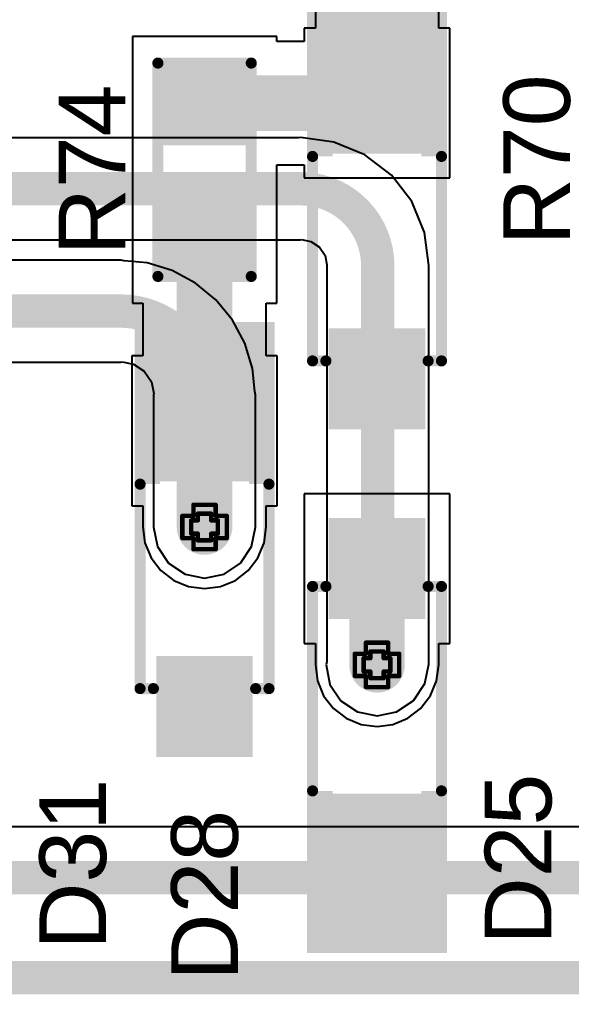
# Model space of a CAD drawing. Header units: inches. Extents: x -3 to 195, y 0 to 199.
# Drawn here: x 0.8523 to 1.1007, y 3.6475 to 4.0862 of the extents above; entities that cross this region are included whole.
import ezdxf

# ---------------------------------------------------------------- set-up
doc = ezdxf.new("R2010")
doc.units = ezdxf.units.IN
doc.header["$MEASUREMENT"] = 0
for name, color, linetype in [('Bottom Layer', 5, 'Continuous'), ('Drill Drawing', 1, 'Continuous'), ('Top Layer', 1, 'Continuous'), ('Top Overlay', 2, 'Continuous'), ('Top Paste', 8, 'Continuous'), ('Top Solder', 216, 'Continuous'), ('Via Holes', 16, 'Continuous')]:
    doc.layers.add(name, color=color, linetype=linetype)
doc.styles.add('Arial', font='', dxfattribs={"height": 0.2})
doc.styles.get('Arial').set_extended_font_data('Arial')

# ---------------------------------------------------------------- blocks, each defined once
blk = doc.blocks.new('R___0603_41')
at = {"layer": 'Top Layer'}
for points in [[(-0.0150004, 0.017499), (-0.0150004, -0.017501), (-0.0450004, -0.017501), (-0.0450004, 0.017499)], [(0.0449996, 0.017499), (0.0449996, -0.017501), (0.0149996, -0.017501), (0.0149996, 0.017499)]]:
    blk.add_hatch(color=1, dxfattribs=at).paths.add_polyline_path(points)
at = {"layer": 'Top Paste'}
for points in [[(-0.0150004, 0.017499), (-0.0150004, -0.017501), (-0.0450004, -0.017501), (-0.0450004, 0.017499)], [(0.0449996, 0.017499), (0.0449996, -0.017501), (0.0149996, -0.017501), (0.0149996, 0.017499)]]:
    blk.add_hatch(color=8, dxfattribs=at).paths.add_polyline_path(points)
at = {"layer": 'Top Solder'}
for points in [[(-0.0110004, 0.021499), (-0.0110004, -0.021501), (-0.0490004, -0.021501), (-0.0490004, 0.021499)], [(0.0489996, 0.021499), (0.0489996, -0.021501), (0.0109996, -0.021501), (0.0109996, 0.021499)]]:
    blk.add_hatch(color=216, dxfattribs=at).paths.add_polyline_path(points)
at = {"layer": 'Top Overlay'}
for points in [[(0.0479996, 0.020999, 0.005, 0.005, 0), (-0.0480004, 0.020999, 0.005, 0.005, 0)], [(-0.0480004, -0.021001, 0.005, 0.005, 0), (-0.0480004, 0.020999, 0.005, 0.005, 0)], [(0.0479996, -0.021001, 0.005, 0.005, 0), (0.0479996, 0.020999, 0.005, 0.005, 0)], [(0.0479996, -0.021001, 0.005, 0.005, 0), (-0.0480004, -0.021001, 0.005, 0.005, 0)]]:
    blk.add_lwpolyline(points, format="xyseb", dxfattribs=at)
for points in [[(-0.0492504, 0.020999, 0.0025, 0.0025, 1), (-0.0467504, 0.020999, 0.0025, 0.0025, 1)], [(-0.0492504, 0.020999, 0.0025, 0.0025, 1), (-0.0467504, 0.020999, 0.0025, 0.0025, 1)], [(0.0467496, 0.020999, 0.0025, 0.0025, 1), (0.0492496, 0.020999, 0.0025, 0.0025, 1)], [(0.0467496, 0.020999, 0.0025, 0.0025, 1), (0.0492496, 0.020999, 0.0025, 0.0025, 1)], [(-0.0492504, -0.021001, 0.0025, 0.0025, 1), (-0.0467504, -0.021001, 0.0025, 0.0025, 1)], [(-0.0492504, -0.021001, 0.0025, 0.0025, 1), (-0.0467504, -0.021001, 0.0025, 0.0025, 1)], [(0.0467496, -0.021001, 0.0025, 0.0025, 1), (0.0492496, -0.021001, 0.0025, 0.0025, 1)], [(0.0467496, -0.021001, 0.0025, 0.0025, 1), (0.0492496, -0.021001, 0.0025, 0.0025, 1)]]:
    blk.add_lwpolyline(points, format="xyseb", close=True, dxfattribs=at)
blk = doc.blocks.new('SOD_123_114')
at = {"layer": 'Top Layer'}
for points in [[(-0.0433067, 0.01771635), (-0.0433067, -0.01771675), (-0.0807083, -0.01771675), (-0.0807083, 0.01771635)], [(0.0807093, 0.01771635), (0.0807093, -0.01771675), (0.0433077, -0.01771675), (0.0433077, 0.01771635)]]:
    blk.add_hatch(color=1, dxfattribs=at).paths.add_polyline_path(points)
at = {"layer": 'Top Overlay'}
for points in [[(0.0380005, 0.0199706), (0.1110005, 0.0199706), (0.1110005, 0.0314666), (0.0380005, 0.0314666)], [(0.0834445, -0.0310294), (0.1109885, -0.0310294), (0.1109885, 0.0309706), (0.0834445, 0.0309706)], [(0.0379985, -0.0315254), (0.1109985, -0.0315254), (0.1109985, -0.0200294), (0.0379985, -0.0200294)]]:
    blk.add_hatch(color=2, dxfattribs=at).paths.add_polyline_path(points)
at = {"layer": 'Top Paste'}
for points in [[(-0.0433067, 0.01771635), (-0.0433067, -0.01771675), (-0.0807083, -0.01771675), (-0.0807083, 0.01771635)], [(0.0807093, 0.01771635), (0.0807093, -0.01771675), (0.0433077, -0.01771675), (0.0433077, 0.01771635)]]:
    blk.add_hatch(color=8, dxfattribs=at).paths.add_polyline_path(points)
at = {"layer": 'Top Solder'}
for points in [[(-0.0393067, 0.02171635), (-0.0393067, -0.02171675), (-0.0847083, -0.02171675), (-0.0847083, 0.02171635)], [(0.0847093, 0.02171635), (0.0847093, -0.02171675), (0.0393077, -0.02171675), (0.0393077, 0.02171635)]]:
    blk.add_hatch(color=216, dxfattribs=at).paths.add_polyline_path(points)
at = {"layer": 'Top Overlay'}
for points in [[(-0.0539995, 0.0289998, 0.005, 0.005, 0), (-0.0539995, 0.0229998, 0.005, 0.005, 0)], [(-0.0539995, 0.0289998, 0.005, 0.005, 0), (0.0380005, 0.0289998, 0.005, 0.005, 0)], [(-0.0539995, -0.0230002, 0.005, 0.005, 0), (-0.0539995, -0.0290002, 0.005, 0.005, 0)], [(-0.0539995, -0.0290002, 0.005, 0.005, 0), (0.0380005, -0.0290002, 0.005, 0.005, 0)]]:
    blk.add_lwpolyline(points, format="xyseb", dxfattribs=at)
for points in [[(-0.0552495, 0.0289998, 0.0025, 0.0025, 1), (-0.0527495, 0.0289998, 0.0025, 0.0025, 1)], [(-0.0552495, 0.0289998, 0.0025, 0.0025, 1), (-0.0527495, 0.0289998, 0.0025, 0.0025, 1)], [(0.0367505, 0.0289998, 0.0025, 0.0025, 1), (0.0392505, 0.0289998, 0.0025, 0.0025, 1)], [(-0.0552495, 0.0229998, 0.0025, 0.0025, 1), (-0.0527495, 0.0229998, 0.0025, 0.0025, 1)], [(-0.0552495, -0.0230002, 0.0025, 0.0025, 1), (-0.0527495, -0.0230002, 0.0025, 0.0025, 1)], [(-0.0552495, -0.0290002, 0.0025, 0.0025, 1), (-0.0527495, -0.0290002, 0.0025, 0.0025, 1)], [(-0.0552495, -0.0290002, 0.0025, 0.0025, 1), (-0.0527495, -0.0290002, 0.0025, 0.0025, 1)], [(0.0367505, -0.0290002, 0.0025, 0.0025, 1), (0.0392505, -0.0290002, 0.0025, 0.0025, 1)]]:
    blk.add_lwpolyline(points, format="xyseb", close=True, dxfattribs=at)
blk = doc.blocks.new('SOD_123_115')
at = {"layer": 'Top Layer'}
for points in [[(-0.0433074, 0.01771595), (-0.0433074, -0.01771715), (-0.080709, -0.01771715), (-0.080709, 0.01771595)], [(0.0807086, 0.01771595), (0.0807086, -0.01771715), (0.043307, -0.01771715), (0.043307, 0.01771595)]]:
    blk.add_hatch(color=1, dxfattribs=at).paths.add_polyline_path(points)
at = {"layer": 'Top Overlay'}
for points in [[(0.0379884, 0.0199992), (0.1109884, 0.0199992), (0.1109884, 0.0314952), (0.0379884, 0.0314952)], [(0.0834454, -0.0309998), (0.1109874, -0.0309998), (0.1109874, 0.0310002), (0.0834454, 0.0310002)], [(0.0379884, -0.0314968), (0.1109884, -0.0314968), (0.1109884, -0.0200008), (0.0379884, -0.0200008)]]:
    blk.add_hatch(color=2, dxfattribs=at).paths.add_polyline_path(points)
at = {"layer": 'Top Paste'}
for points in [[(-0.0433074, 0.01771595), (-0.0433074, -0.01771715), (-0.080709, -0.01771715), (-0.080709, 0.01771595)], [(0.0807086, 0.01771595), (0.0807086, -0.01771715), (0.043307, -0.01771715), (0.043307, 0.01771595)]]:
    blk.add_hatch(color=8, dxfattribs=at).paths.add_polyline_path(points)
at = {"layer": 'Top Solder'}
for points in [[(-0.0393074, 0.02171595), (-0.0393074, -0.02171715), (-0.084709, -0.02171715), (-0.084709, 0.02171595)], [(0.0847086, 0.02171595), (0.0847086, -0.02171715), (0.039307, -0.02171715), (0.039307, 0.02171595)]]:
    blk.add_hatch(color=216, dxfattribs=at).paths.add_polyline_path(points)
at = {"layer": 'Top Overlay'}
for points in [[(-0.0540002, 0.0289994, 0.005, 0.005, 0), (-0.0540002, 0.0229994, 0.005, 0.005, 0)], [(-0.0540002, 0.0289994, 0.005, 0.005, 0), (0.0379998, 0.0289994, 0.005, 0.005, 0)], [(-0.0540002, -0.0230006, 0.005, 0.005, 0), (-0.0540002, -0.0290006, 0.005, 0.005, 0)], [(-0.0540002, -0.0290006, 0.005, 0.005, 0), (0.0379998, -0.0290006, 0.005, 0.005, 0)]]:
    blk.add_lwpolyline(points, format="xyseb", dxfattribs=at)
for points in [[(-0.0552502, 0.0289994, 0.0025, 0.0025, 1), (-0.0527502, 0.0289994, 0.0025, 0.0025, 1)], [(-0.0552502, 0.0289994, 0.0025, 0.0025, 1), (-0.0527502, 0.0289994, 0.0025, 0.0025, 1)], [(0.0367498, 0.0289994, 0.0025, 0.0025, 1), (0.0392498, 0.0289994, 0.0025, 0.0025, 1)], [(-0.0552502, 0.0229994, 0.0025, 0.0025, 1), (-0.0527502, 0.0229994, 0.0025, 0.0025, 1)], [(-0.0552502, -0.0230006, 0.0025, 0.0025, 1), (-0.0527502, -0.0230006, 0.0025, 0.0025, 1)], [(-0.0552502, -0.0290006, 0.0025, 0.0025, 1), (-0.0527502, -0.0290006, 0.0025, 0.0025, 1)], [(-0.0552502, -0.0290006, 0.0025, 0.0025, 1), (-0.0527502, -0.0290006, 0.0025, 0.0025, 1)], [(0.0367498, -0.0290006, 0.0025, 0.0025, 1), (0.0392498, -0.0290006, 0.0025, 0.0025, 1)]]:
    blk.add_lwpolyline(points, format="xyseb", close=True, dxfattribs=at)
blk = doc.blocks.new('SOD_123_116')
at = {"layer": 'Top Layer'}
for points in [[(-0.043307, 0.01771715), (-0.043307, -0.01771595), (-0.0807086, -0.01771595), (-0.0807086, 0.01771715)], [(0.080709, 0.01771715), (0.080709, -0.01771595), (0.0433074, -0.01771595), (0.0433074, 0.01771715)]]:
    blk.add_hatch(color=1, dxfattribs=at).paths.add_polyline_path(points)
at = {"layer": 'Top Overlay'}
for points in [[(0.0380002, 0.019999), (0.1110002, 0.019999), (0.1110002, 0.031495), (0.0380002, 0.031495)], [(0.0834602, -0.031001), (0.1110042, -0.031001), (0.1110042, 0.030999), (0.0834602, 0.030999)], [(0.0379962, -0.031499), (0.1109962, -0.031499), (0.1109962, -0.020003), (0.0379962, -0.020003)]]:
    blk.add_hatch(color=2, dxfattribs=at).paths.add_polyline_path(points)
at = {"layer": 'Top Paste'}
for points in [[(-0.043307, 0.01771715), (-0.043307, -0.01771595), (-0.0807086, -0.01771595), (-0.0807086, 0.01771715)], [(0.080709, 0.01771715), (0.080709, -0.01771595), (0.0433074, -0.01771595), (0.0433074, 0.01771715)]]:
    blk.add_hatch(color=8, dxfattribs=at).paths.add_polyline_path(points)
at = {"layer": 'Top Solder'}
for points in [[(-0.039307, 0.02171715), (-0.039307, -0.02171595), (-0.0847086, -0.02171595), (-0.0847086, 0.02171715)], [(0.084709, 0.02171715), (0.084709, -0.02171595), (0.0393074, -0.02171595), (0.0393074, 0.02171715)]]:
    blk.add_hatch(color=216, dxfattribs=at).paths.add_polyline_path(points)
at = {"layer": 'Top Overlay'}
for points in [[(-0.0539998, 0.0230006, 0.005, 0.005, 0), (-0.0539998, 0.0290006, 0.005, 0.005, 0)], [(0.0380002, 0.0290006, 0.005, 0.005, 0), (-0.0539998, 0.0290006, 0.005, 0.005, 0)], [(-0.0539998, -0.0289994, 0.005, 0.005, 0), (-0.0539998, -0.0229994, 0.005, 0.005, 0)], [(0.0380002, -0.0289994, 0.005, 0.005, 0), (-0.0539998, -0.0289994, 0.005, 0.005, 0)]]:
    blk.add_lwpolyline(points, format="xyseb", dxfattribs=at)
for points in [[(-0.0552498, 0.0290006, 0.0025, 0.0025, 1), (-0.0527498, 0.0290006, 0.0025, 0.0025, 1)], [(-0.0552498, 0.0290006, 0.0025, 0.0025, 1), (-0.0527498, 0.0290006, 0.0025, 0.0025, 1)], [(0.0367502, 0.0290006, 0.0025, 0.0025, 1), (0.0392502, 0.0290006, 0.0025, 0.0025, 1)], [(-0.0552498, 0.0230006, 0.0025, 0.0025, 1), (-0.0527498, 0.0230006, 0.0025, 0.0025, 1)], [(-0.0552498, -0.0229994, 0.0025, 0.0025, 1), (-0.0527498, -0.0229994, 0.0025, 0.0025, 1)], [(-0.0552498, -0.0289994, 0.0025, 0.0025, 1), (-0.0527498, -0.0289994, 0.0025, 0.0025, 1)], [(-0.0552498, -0.0289994, 0.0025, 0.0025, 1), (-0.0527498, -0.0289994, 0.0025, 0.0025, 1)], [(0.0367502, -0.0289994, 0.0025, 0.0025, 1), (0.0392502, -0.0289994, 0.0025, 0.0025, 1)]]:
    blk.add_lwpolyline(points, format="xyseb", close=True, dxfattribs=at)

msp = doc.modelspace()

# ---------------------------------------------------------------- hatches: boundary and pattern name
at = {"layer": 'Bottom Layer'}
h = msp.add_hatch(color=5, dxfattribs=at)
edge = h.paths.add_edge_path()
edge.add_arc((0.9355905, 3.8578302), 0.011811, 0, 360)
h = msp.add_hatch(color=5, dxfattribs=at)
edge = h.paths.add_edge_path()
edge.add_arc((1.0132003, 3.7958196), 0.011811, 0, 360)
at = {"layer": 'Top Layer'}
h = msp.add_hatch(color=1, dxfattribs=at)
edge = h.paths.add_edge_path()
edge.add_arc((0.9355905, 3.8578302), 0.011811, 0, 360)
h = msp.add_hatch(color=1, dxfattribs=at)
edge = h.paths.add_edge_path()
edge.add_arc((1.0132003, 3.7958196), 0.011811, 0, 360)
at = {"layer": 'Via Holes'}
h = msp.add_hatch(color=7, dxfattribs=at)
edge = h.paths.add_edge_path()
edge.add_arc((0.9355905, 3.8578302), 0.0059055, 0, 360)
h = msp.add_hatch(color=7, dxfattribs=at)
edge = h.paths.add_edge_path()
edge.add_arc((1.0132003, 3.7958196), 0.0059055, 0, 360)

# ---------------------------------------------------------------- linework, layer by layer
at = {"layer": 'Bottom Layer'}
for p, q in [((0.9767826, 4.0329407), (0.0884656, 4.0329407)), ((0.9775267, 4.0329586), (0.9767826, 4.0329407)), ((0.977899, 4.0328938), (0.9775267, 4.0329586)), ((0.9789123, 4.0330272), (0.977899, 4.0328938)), ((0.9938189, 4.0310647), (0.9789123, 4.0330272)), ((1.0077097, 4.025311), (0.9938189, 4.0310647)), ((1.019638, 4.0161581), (1.0077097, 4.025311)), ((1.0287909, 4.0042298), (1.019638, 4.0161581)), ((1.0345446, 3.990339), (1.0287909, 4.0042298)), ((1.0365017, 3.975474), (1.0345446, 3.990339)), ((0.0884656, 3.9870591), (0.9770599, 3.9870591)), ((0.9770599, 3.9870591), (0.977335, 3.9871138)), ((0.977335, 3.9871138), (0.9776116, 3.9870657)), ((0.9776116, 3.9870657), (0.9786301, 3.9870902)), ((0.9786301, 3.9870902), (0.9791685, 3.9872108)), ((0.9791685, 3.9872108), (0.9834392, 3.9863613)), ((0.9834392, 3.9863613), (0.9872769, 3.983797)), ((0.9872769, 3.983797), (0.9898412, 3.9799593)), ((0.9898412, 3.9799593), (0.9906577, 3.9758546)), ((0.8979684, 3.9779407), (0.1884656, 3.9779407)), ((0.899461, 3.9776438), (0.8979684, 3.9779407)), ((0.9097544, 3.97663), (0.899461, 3.9776438)), ((0.9210875, 3.9731921), (0.9097544, 3.97663)), ((0.9906577, 3.9758546), (0.9905735, 3.9754284)), ((0.9905735, 3.9754284), (0.9905736, 3.9753488)), ((0.9905736, 3.9753488), (0.9905736, 3.7973986)), ((1.0364552, 3.9674982), (1.0365019, 3.9754737)), ((1.0365019, 3.9754739), (1.0365017, 3.975474)), ((1.0365019, 3.9754737), (1.0365019, 3.9754739)), ((0.9315321, 3.9676094), (0.9210875, 3.9731921)), ((0.9406868, 3.9600962), (0.9315321, 3.9676094)), ((1.0364552, 3.7961337), (1.0364552, 3.9674982)), ((0.9482, 3.9509415), (0.9406868, 3.9600962)), ((0.9537827, 3.9404969), (0.9482, 3.9509415)), ((0.9572206, 3.9291638), (0.9537827, 3.9404969)), ((0.1884656, 3.9320591), (0.8979684, 3.9320591)), ((0.8979684, 3.9320591), (0.8985398, 3.9321728)), ((0.8985398, 3.9321728), (0.9036737, 3.9311516)), ((0.9036737, 3.9311516), (0.9085104, 3.9279198)), ((0.9085104, 3.9279198), (0.9117422, 3.9230831)), ((0.9582344, 3.9188704), (0.9572206, 3.9291638)), ((0.9117422, 3.9230831), (0.9127634, 3.9179492)), ((0.9127634, 3.9179492), (0.9126497, 3.9173778)), ((0.9585313, 3.9173778), (0.9582344, 3.9188704)), ((0.9126497, 3.9173778), (0.9126497, 3.8578302)), ((0.9585313, 3.8578302), (0.9585313, 3.9173778)), ((0.9126497, 3.8578302), (0.914396, 3.8490511)), ((0.956785, 3.8490511), (0.9585313, 3.8578302)), ((0.914396, 3.8490511), (0.9193689, 3.8416086)), ((0.9518121, 3.8416086), (0.956785, 3.8490511)), ((0.9193689, 3.8416086), (0.9268114, 3.8366357)), ((0.9443696, 3.8366357), (0.9518121, 3.8416086)), ((0.9268114, 3.8366357), (0.9355905, 3.8348894)), ((0.9355905, 3.8348894), (0.9443696, 3.8366357)), ((0.9905736, 3.7973986), (0.9902595, 3.7958196)), ((0.9902595, 3.7958196), (0.9920058, 3.7870406)), ((1.0347089, 3.7873546), (1.0364552, 3.7961337)), ((0.9920058, 3.7870406), (0.9969787, 3.779598)), ((1.029736, 3.7799121), (1.0347089, 3.7873546)), ((0.9969787, 3.779598), (1.0044213, 3.7746251)), ((1.0219793, 3.7746251), (1.0294219, 3.779598)), ((1.0294219, 3.779598), (1.029736, 3.7799121)), ((1.0044213, 3.7746251), (1.0132003, 3.7728788)), ((1.0132003, 3.7728788), (1.0219793, 3.7746251)), ((1.8150832, 3.7229408), (0.5774036, 3.7229408))]:
    msp.add_line(p, q, dxfattribs=at)
for points in [[(0.0884656, 4.0099999, 0.015, 0.015, 0), (0.9770599, 4.0099999, 0.015, 0.015, 0)], [(0.9770599, 4.0099999, 0.015, 0.015, 0), (0.9780784, 4.0100244, 0.015, 0.015, 0)], [(0.9780784, 4.0100245, 0.015, 0.015, -0.4210796753887979), (1.0135144, 3.9754572, 0.015, 0.015, 0)], [(1.0135143, 3.9754572, 0.015, 0.015, 0), (1.0135144, 3.9753776, 0.015, 0.015, 0)], [(1.0135144, 3.7961337, 0.015, 0.015, 0), (1.0135144, 3.9753776, 0.015, 0.015, 0)], [(0.1884656, 3.9549999, 0.015, 0.015, 0), (0.8979684, 3.9549999, 0.015, 0.015, 0)], [(0.8979684, 3.9549999, 0.015, 0.015, -0.4142135623730951), (0.9355905, 3.9173778, 0.015, 0.015, 0)], [(0.9355905, 3.8578302, 0.015, 0.015, 0), (0.9355905, 3.9173778, 0.015, 0.015, 0)], [(1.0132003, 3.7958196, 0.015, 0.015, 0), (1.0135144, 3.7961337, 0.015, 0.015, 0)], [(0.5774036, 3.7, 0.015, 0.015, 0), (1.8150832, 3.7, 0.015, 0.015, 0)], [(0.646114, 3.655, 0.015, 0.015, 0), (1.62, 3.655, 0.015, 0.015, 0)]]:
    msp.add_lwpolyline(points, format="xyseb", dxfattribs=at)
for points in [[(0.9733099, 4.0099999, 0.0075, 0.0075, 1), (0.9808099, 4.0099999, 0.0075, 0.0075, 1)], [(0.9733099, 4.0099999, 0.0075, 0.0075, 1), (0.9808099, 4.0099999, 0.0075, 0.0075, 1)], [(0.9743284, 4.0100245, 0.0075, 0.0075, 1), (0.9818284, 4.0100245, 0.0075, 0.0075, 1)], [(0.9743284, 4.0100244, 0.0075, 0.0075, 1), (0.9818284, 4.0100244, 0.0075, 0.0075, 1)], [(1.0097643, 3.9754572, 0.0075, 0.0075, 1), (1.0172643, 3.9754572, 0.0075, 0.0075, 1)], [(1.0097644, 3.9754572, 0.0075, 0.0075, 1), (1.0172644, 3.9754572, 0.0075, 0.0075, 1)], [(1.0097644, 3.9753776, 0.0075, 0.0075, 1), (1.0172644, 3.9753776, 0.0075, 0.0075, 1)], [(1.0097644, 3.9753776, 0.0075, 0.0075, 1), (1.0172644, 3.9753776, 0.0075, 0.0075, 1)], [(0.8942184, 3.9549999, 0.0075, 0.0075, 1), (0.9017184, 3.9549999, 0.0075, 0.0075, 1)], [(0.8942184, 3.9549999, 0.0075, 0.0075, 1), (0.9017184, 3.9549999, 0.0075, 0.0075, 1)], [(0.9318405, 3.9173778, 0.0075, 0.0075, 1), (0.9393405, 3.9173778, 0.0075, 0.0075, 1)], [(0.9318405, 3.9173778, 0.0075, 0.0075, 1), (0.9393405, 3.9173778, 0.0075, 0.0075, 1)], [(0.9318405, 3.8578302, 0.0075, 0.0075, 1), (0.9393405, 3.8578302, 0.0075, 0.0075, 1)], [(1.0097644, 3.7961337, 0.0075, 0.0075, 1), (1.0172644, 3.7961337, 0.0075, 0.0075, 1)], [(1.0097644, 3.7961337, 0.0075, 0.0075, 1), (1.0172644, 3.7961337, 0.0075, 0.0075, 1)], [(1.0094503, 3.7958196, 0.0075, 0.0075, 1), (1.0169503, 3.7958196, 0.0075, 0.0075, 1)]]:
    msp.add_lwpolyline(points, format="xyseb", close=True, dxfattribs=at)
at = {"layer": 'Drill Drawing'}
for points in [[(0.9305905, 3.8628302, 0.002, 0.002, 0), (0.9305905, 3.8678302, 0.002, 0.002, 0)], [(0.9305905, 3.8678302, 0.002, 0.002, 0), (0.9405905, 3.8678302, 0.002, 0.002, 0)], [(0.9325905, 3.8608302, 0.002, 0.002, 0), (0.9325905, 3.8638302, 0.002, 0.002, 0)], [(0.9325905, 3.8638302, 0.002, 0.002, 0), (0.9385905, 3.8638302, 0.002, 0.002, 0)], [(0.9385905, 3.8608302, 0.002, 0.002, 0), (0.9385905, 3.8638302, 0.002, 0.002, 0)], [(0.9405905, 3.8628302, 0.002, 0.002, 0), (0.9405905, 3.8678302, 0.002, 0.002, 0)], [(0.9255905, 3.8528302, 0.002, 0.002, 0), (0.9255905, 3.8628302, 0.002, 0.002, 0)], [(0.9255905, 3.8628302, 0.002, 0.002, 0), (0.9305905, 3.8628302, 0.002, 0.002, 0)], [(0.9295905, 3.8548302, 0.002, 0.002, 0), (0.9295905, 3.8608302, 0.002, 0.002, 0)], [(0.9295905, 3.8608302, 0.002, 0.002, 0), (0.9325905, 3.8608302, 0.002, 0.002, 0)], [(0.9385905, 3.8608302, 0.002, 0.002, 0), (0.9415905, 3.8608302, 0.002, 0.002, 0)], [(0.9405905, 3.8628302, 0.002, 0.002, 0), (0.9455905, 3.8628302, 0.002, 0.002, 0)], [(0.9415905, 3.8548302, 0.002, 0.002, 0), (0.9415905, 3.8608302, 0.002, 0.002, 0)], [(0.9455905, 3.8528302, 0.002, 0.002, 0), (0.9455905, 3.8628302, 0.002, 0.002, 0)], [(0.9255905, 3.8528302, 0.002, 0.002, 0), (0.9305905, 3.8528302, 0.002, 0.002, 0)], [(0.9295905, 3.8548302, 0.002, 0.002, 0), (0.9325905, 3.8548302, 0.002, 0.002, 0)], [(0.9305905, 3.8478302, 0.002, 0.002, 0), (0.9305905, 3.8528302, 0.002, 0.002, 0)], [(0.9325905, 3.8518302, 0.002, 0.002, 0), (0.9325905, 3.8548302, 0.002, 0.002, 0)], [(0.9325905, 3.8518302, 0.002, 0.002, 0), (0.9385905, 3.8518302, 0.002, 0.002, 0)], [(0.9385905, 3.8548302, 0.002, 0.002, 0), (0.9415905, 3.8548302, 0.002, 0.002, 0)], [(0.9385905, 3.8518302, 0.002, 0.002, 0), (0.9385905, 3.8548302, 0.002, 0.002, 0)], [(0.9405905, 3.8528302, 0.002, 0.002, 0), (0.9455905, 3.8528302, 0.002, 0.002, 0)], [(0.9405905, 3.8478302, 0.002, 0.002, 0), (0.9405905, 3.8528302, 0.002, 0.002, 0)], [(0.9305905, 3.8478302, 0.002, 0.002, 0), (0.9405905, 3.8478302, 0.002, 0.002, 0)], [(1.0082003, 3.8008196, 0.002, 0.002, 0), (1.0082003, 3.8058196, 0.002, 0.002, 0)], [(1.0082003, 3.8058196, 0.002, 0.002, 0), (1.0182003, 3.8058196, 0.002, 0.002, 0)], [(1.0182003, 3.8008196, 0.002, 0.002, 0), (1.0182003, 3.8058196, 0.002, 0.002, 0)], [(1.0032003, 3.7908196, 0.002, 0.002, 0), (1.0032003, 3.8008196, 0.002, 0.002, 0)], [(1.0032003, 3.8008196, 0.002, 0.002, 0), (1.0082003, 3.8008196, 0.002, 0.002, 0)], [(1.0072003, 3.7928196, 0.002, 0.002, 0), (1.0072003, 3.7988196, 0.002, 0.002, 0)], [(1.0072003, 3.7988196, 0.002, 0.002, 0), (1.0102003, 3.7988196, 0.002, 0.002, 0)], [(1.0102003, 3.7988196, 0.002, 0.002, 0), (1.0102003, 3.8018196, 0.002, 0.002, 0)], [(1.0102003, 3.8018196, 0.002, 0.002, 0), (1.0162003, 3.8018196, 0.002, 0.002, 0)], [(1.0162003, 3.7988196, 0.002, 0.002, 0), (1.0162003, 3.8018196, 0.002, 0.002, 0)], [(1.0162003, 3.7988196, 0.002, 0.002, 0), (1.0192003, 3.7988196, 0.002, 0.002, 0)], [(1.0182003, 3.8008196, 0.002, 0.002, 0), (1.0232003, 3.8008196, 0.002, 0.002, 0)], [(1.0192003, 3.7928196, 0.002, 0.002, 0), (1.0192003, 3.7988196, 0.002, 0.002, 0)], [(1.0232003, 3.7908196, 0.002, 0.002, 0), (1.0232003, 3.8008196, 0.002, 0.002, 0)], [(1.0032003, 3.7908196, 0.002, 0.002, 0), (1.0082003, 3.7908196, 0.002, 0.002, 0)], [(1.0072003, 3.7928196, 0.002, 0.002, 0), (1.0102003, 3.7928196, 0.002, 0.002, 0)], [(1.0082003, 3.7858196, 0.002, 0.002, 0), (1.0082003, 3.7908196, 0.002, 0.002, 0)], [(1.0102003, 3.7898196, 0.002, 0.002, 0), (1.0102003, 3.7928196, 0.002, 0.002, 0)], [(1.0102003, 3.7898196, 0.002, 0.002, 0), (1.0162003, 3.7898196, 0.002, 0.002, 0)], [(1.0162003, 3.7928196, 0.002, 0.002, 0), (1.0192003, 3.7928196, 0.002, 0.002, 0)], [(1.0162003, 3.7898196, 0.002, 0.002, 0), (1.0162003, 3.7928196, 0.002, 0.002, 0)], [(1.0182003, 3.7908196, 0.002, 0.002, 0), (1.0232003, 3.7908196, 0.002, 0.002, 0)], [(1.0182003, 3.7858196, 0.002, 0.002, 0), (1.0182003, 3.7908196, 0.002, 0.002, 0)], [(1.0082003, 3.7858196, 0.002, 0.002, 0), (1.0182003, 3.7858196, 0.002, 0.002, 0)]]:
    msp.add_lwpolyline(points, format="xyseb", dxfattribs=at)
for points in [[(0.9300905, 3.8678302, 0.001, 0.001, 1), (0.9310905, 3.8678302, 0.001, 0.001, 1)], [(0.9300905, 3.8678302, 0.001, 0.001, 1), (0.9310905, 3.8678302, 0.001, 0.001, 1)], [(0.9320905, 3.8638302, 0.001, 0.001, 1), (0.9330905, 3.8638302, 0.001, 0.001, 1)], [(0.9320905, 3.8638302, 0.001, 0.001, 1), (0.9330905, 3.8638302, 0.001, 0.001, 1)], [(0.9380905, 3.8638302, 0.001, 0.001, 1), (0.9390905, 3.8638302, 0.001, 0.001, 1)], [(0.9380905, 3.8638302, 0.001, 0.001, 1), (0.9390905, 3.8638302, 0.001, 0.001, 1)], [(0.9400905, 3.8678302, 0.001, 0.001, 1), (0.9410905, 3.8678302, 0.001, 0.001, 1)], [(0.9400905, 3.8678302, 0.001, 0.001, 1), (0.9410905, 3.8678302, 0.001, 0.001, 1)], [(0.9250905, 3.8628302, 0.001, 0.001, 1), (0.9260905, 3.8628302, 0.001, 0.001, 1)], [(0.9250905, 3.8628302, 0.001, 0.001, 1), (0.9260905, 3.8628302, 0.001, 0.001, 1)], [(0.9290905, 3.8608302, 0.001, 0.001, 1), (0.9300905, 3.8608302, 0.001, 0.001, 1)], [(0.9290905, 3.8608302, 0.001, 0.001, 1), (0.9300905, 3.8608302, 0.001, 0.001, 1)], [(0.9300905, 3.8628302, 0.001, 0.001, 1), (0.9310905, 3.8628302, 0.001, 0.001, 1)], [(0.9300905, 3.8628302, 0.001, 0.001, 1), (0.9310905, 3.8628302, 0.001, 0.001, 1)], [(0.9320905, 3.8608302, 0.001, 0.001, 1), (0.9330905, 3.8608302, 0.001, 0.001, 1)], [(0.9320905, 3.8608302, 0.001, 0.001, 1), (0.9330905, 3.8608302, 0.001, 0.001, 1)], [(0.9380905, 3.8608302, 0.001, 0.001, 1), (0.9390905, 3.8608302, 0.001, 0.001, 1)], [(0.9380905, 3.8608302, 0.001, 0.001, 1), (0.9390905, 3.8608302, 0.001, 0.001, 1)], [(0.9400905, 3.8628302, 0.001, 0.001, 1), (0.9410905, 3.8628302, 0.001, 0.001, 1)], [(0.9400905, 3.8628302, 0.001, 0.001, 1), (0.9410905, 3.8628302, 0.001, 0.001, 1)], [(0.9410905, 3.8608302, 0.001, 0.001, 1), (0.9420905, 3.8608302, 0.001, 0.001, 1)], [(0.9410905, 3.8608302, 0.001, 0.001, 1), (0.9420905, 3.8608302, 0.001, 0.001, 1)], [(0.9450905, 3.8628302, 0.001, 0.001, 1), (0.9460905, 3.8628302, 0.001, 0.001, 1)], [(0.9450905, 3.8628302, 0.001, 0.001, 1), (0.9460905, 3.8628302, 0.001, 0.001, 1)], [(0.9250905, 3.8528302, 0.001, 0.001, 1), (0.9260905, 3.8528302, 0.001, 0.001, 1)], [(0.9250905, 3.8528302, 0.001, 0.001, 1), (0.9260905, 3.8528302, 0.001, 0.001, 1)], [(0.9290905, 3.8548302, 0.001, 0.001, 1), (0.9300905, 3.8548302, 0.001, 0.001, 1)], [(0.9290905, 3.8548302, 0.001, 0.001, 1), (0.9300905, 3.8548302, 0.001, 0.001, 1)], [(0.9300905, 3.8528302, 0.001, 0.001, 1), (0.9310905, 3.8528302, 0.001, 0.001, 1)], [(0.9300905, 3.8528302, 0.001, 0.001, 1), (0.9310905, 3.8528302, 0.001, 0.001, 1)], [(0.9320905, 3.8548302, 0.001, 0.001, 1), (0.9330905, 3.8548302, 0.001, 0.001, 1)], [(0.9320905, 3.8548302, 0.001, 0.001, 1), (0.9330905, 3.8548302, 0.001, 0.001, 1)], [(0.9320905, 3.8518302, 0.001, 0.001, 1), (0.9330905, 3.8518302, 0.001, 0.001, 1)], [(0.9320905, 3.8518302, 0.001, 0.001, 1), (0.9330905, 3.8518302, 0.001, 0.001, 1)], [(0.9380905, 3.8548302, 0.001, 0.001, 1), (0.9390905, 3.8548302, 0.001, 0.001, 1)], [(0.9380905, 3.8548302, 0.001, 0.001, 1), (0.9390905, 3.8548302, 0.001, 0.001, 1)], [(0.9380905, 3.8518302, 0.001, 0.001, 1), (0.9390905, 3.8518302, 0.001, 0.001, 1)], [(0.9380905, 3.8518302, 0.001, 0.001, 1), (0.9390905, 3.8518302, 0.001, 0.001, 1)], [(0.9400905, 3.8528302, 0.001, 0.001, 1), (0.9410905, 3.8528302, 0.001, 0.001, 1)], [(0.9400905, 3.8528302, 0.001, 0.001, 1), (0.9410905, 3.8528302, 0.001, 0.001, 1)], [(0.9410905, 3.8548302, 0.001, 0.001, 1), (0.9420905, 3.8548302, 0.001, 0.001, 1)], [(0.9410905, 3.8548302, 0.001, 0.001, 1), (0.9420905, 3.8548302, 0.001, 0.001, 1)], [(0.9450905, 3.8528302, 0.001, 0.001, 1), (0.9460905, 3.8528302, 0.001, 0.001, 1)], [(0.9450905, 3.8528302, 0.001, 0.001, 1), (0.9460905, 3.8528302, 0.001, 0.001, 1)], [(0.9300905, 3.8478302, 0.001, 0.001, 1), (0.9310905, 3.8478302, 0.001, 0.001, 1)], [(0.9300905, 3.8478302, 0.001, 0.001, 1), (0.9310905, 3.8478302, 0.001, 0.001, 1)], [(0.9400905, 3.8478302, 0.001, 0.001, 1), (0.9410905, 3.8478302, 0.001, 0.001, 1)], [(0.9400905, 3.8478302, 0.001, 0.001, 1), (0.9410905, 3.8478302, 0.001, 0.001, 1)], [(1.0077003, 3.8058196, 0.001, 0.001, 1), (1.0087003, 3.8058196, 0.001, 0.001, 1)], [(1.0077003, 3.8058196, 0.001, 0.001, 1), (1.0087003, 3.8058196, 0.001, 0.001, 1)], [(1.0177003, 3.8058196, 0.001, 0.001, 1), (1.0187003, 3.8058196, 0.001, 0.001, 1)], [(1.0177003, 3.8058196, 0.001, 0.001, 1), (1.0187003, 3.8058196, 0.001, 0.001, 1)], [(1.0027003, 3.8008196, 0.001, 0.001, 1), (1.0037003, 3.8008196, 0.001, 0.001, 1)], [(1.0027003, 3.8008196, 0.001, 0.001, 1), (1.0037003, 3.8008196, 0.001, 0.001, 1)], [(1.0067003, 3.7988196, 0.001, 0.001, 1), (1.0077003, 3.7988196, 0.001, 0.001, 1)], [(1.0067003, 3.7988196, 0.001, 0.001, 1), (1.0077003, 3.7988196, 0.001, 0.001, 1)], [(1.0077003, 3.8008196, 0.001, 0.001, 1), (1.0087003, 3.8008196, 0.001, 0.001, 1)], [(1.0077003, 3.8008196, 0.001, 0.001, 1), (1.0087003, 3.8008196, 0.001, 0.001, 1)], [(1.0097003, 3.8018196, 0.001, 0.001, 1), (1.0107003, 3.8018196, 0.001, 0.001, 1)], [(1.0097003, 3.8018196, 0.001, 0.001, 1), (1.0107003, 3.8018196, 0.001, 0.001, 1)], [(1.0097003, 3.7988196, 0.001, 0.001, 1), (1.0107003, 3.7988196, 0.001, 0.001, 1)], [(1.0097003, 3.7988196, 0.001, 0.001, 1), (1.0107003, 3.7988196, 0.001, 0.001, 1)], [(1.0157003, 3.8018196, 0.001, 0.001, 1), (1.0167003, 3.8018196, 0.001, 0.001, 1)], [(1.0157003, 3.8018196, 0.001, 0.001, 1), (1.0167003, 3.8018196, 0.001, 0.001, 1)], [(1.0157003, 3.7988196, 0.001, 0.001, 1), (1.0167003, 3.7988196, 0.001, 0.001, 1)], [(1.0157003, 3.7988196, 0.001, 0.001, 1), (1.0167003, 3.7988196, 0.001, 0.001, 1)], [(1.0177003, 3.8008196, 0.001, 0.001, 1), (1.0187003, 3.8008196, 0.001, 0.001, 1)], [(1.0177003, 3.8008196, 0.001, 0.001, 1), (1.0187003, 3.8008196, 0.001, 0.001, 1)], [(1.0187003, 3.7988196, 0.001, 0.001, 1), (1.0197003, 3.7988196, 0.001, 0.001, 1)], [(1.0187003, 3.7988196, 0.001, 0.001, 1), (1.0197003, 3.7988196, 0.001, 0.001, 1)], [(1.0227003, 3.8008196, 0.001, 0.001, 1), (1.0237003, 3.8008196, 0.001, 0.001, 1)], [(1.0227003, 3.8008196, 0.001, 0.001, 1), (1.0237003, 3.8008196, 0.001, 0.001, 1)], [(1.0027003, 3.7908196, 0.001, 0.001, 1), (1.0037003, 3.7908196, 0.001, 0.001, 1)], [(1.0027003, 3.7908196, 0.001, 0.001, 1), (1.0037003, 3.7908196, 0.001, 0.001, 1)], [(1.0067003, 3.7928196, 0.001, 0.001, 1), (1.0077003, 3.7928196, 0.001, 0.001, 1)], [(1.0067003, 3.7928196, 0.001, 0.001, 1), (1.0077003, 3.7928196, 0.001, 0.001, 1)], [(1.0077003, 3.7908196, 0.001, 0.001, 1), (1.0087003, 3.7908196, 0.001, 0.001, 1)], [(1.0077003, 3.7908196, 0.001, 0.001, 1), (1.0087003, 3.7908196, 0.001, 0.001, 1)], [(1.0097003, 3.7928196, 0.001, 0.001, 1), (1.0107003, 3.7928196, 0.001, 0.001, 1)], [(1.0097003, 3.7928196, 0.001, 0.001, 1), (1.0107003, 3.7928196, 0.001, 0.001, 1)], [(1.0097003, 3.7898196, 0.001, 0.001, 1), (1.0107003, 3.7898196, 0.001, 0.001, 1)], [(1.0097003, 3.7898196, 0.001, 0.001, 1), (1.0107003, 3.7898196, 0.001, 0.001, 1)], [(1.0157003, 3.7928196, 0.001, 0.001, 1), (1.0167003, 3.7928196, 0.001, 0.001, 1)], [(1.0157003, 3.7928196, 0.001, 0.001, 1), (1.0167003, 3.7928196, 0.001, 0.001, 1)], [(1.0157003, 3.7898196, 0.001, 0.001, 1), (1.0167003, 3.7898196, 0.001, 0.001, 1)], [(1.0157003, 3.7898196, 0.001, 0.001, 1), (1.0167003, 3.7898196, 0.001, 0.001, 1)], [(1.0177003, 3.7908196, 0.001, 0.001, 1), (1.0187003, 3.7908196, 0.001, 0.001, 1)], [(1.0177003, 3.7908196, 0.001, 0.001, 1), (1.0187003, 3.7908196, 0.001, 0.001, 1)], [(1.0187003, 3.7928196, 0.001, 0.001, 1), (1.0197003, 3.7928196, 0.001, 0.001, 1)], [(1.0187003, 3.7928196, 0.001, 0.001, 1), (1.0197003, 3.7928196, 0.001, 0.001, 1)], [(1.0227003, 3.7908196, 0.001, 0.001, 1), (1.0237003, 3.7908196, 0.001, 0.001, 1)], [(1.0227003, 3.7908196, 0.001, 0.001, 1), (1.0237003, 3.7908196, 0.001, 0.001, 1)], [(1.0077003, 3.7858196, 0.001, 0.001, 1), (1.0087003, 3.7858196, 0.001, 0.001, 1)], [(1.0077003, 3.7858196, 0.001, 0.001, 1), (1.0087003, 3.7858196, 0.001, 0.001, 1)], [(1.0177003, 3.7858196, 0.001, 0.001, 1), (1.0187003, 3.7858196, 0.001, 0.001, 1)], [(1.0177003, 3.7858196, 0.001, 0.001, 1), (1.0187003, 3.7858196, 0.001, 0.001, 1)]]:
    msp.add_lwpolyline(points, format="xyseb", close=True, dxfattribs=at)
at = {"layer": 'Top Layer'}
for p, q in [((0.9854637, 4.4648815), (0.9854637, 4.0822756)), ((1.0409383, 4.0822756), (1.0409383, 4.4657571)), ((0.9854637, 4.0822756), (0.9804844, 4.0822756)), ((0.9804844, 4.0822756), (0.9804844, 4.0763121)), ((1.0459174, 4.0822756), (1.0409383, 4.0822756)), ((1.0459174, 4.014874), (1.0459174, 4.0822756)), ((0.9681189, 4.0785748), (0.9031189, 4.0785748)), ((0.9031189, 4.0785748), (0.9031189, 4.0185748)), ((0.9681189, 4.0763121), (0.9681189, 4.0785748)), ((0.9804844, 4.0763121), (0.9681189, 4.0763121)), ((0.9031189, 4.0185748), (0.9031189, 3.9585748)), ((0.9681189, 3.9585748), (0.9681189, 4.0208375)), ((0.9681189, 4.0208375), (0.9804844, 4.0208375)), ((0.9804844, 4.0208375), (0.9804844, 4.014874)), ((0.9804844, 4.014874), (1.0459174, 4.014874)), ((0.9031189, 3.9585748), (0.9078681, 3.9585748)), ((0.9078681, 3.9585748), (0.9078681, 3.9348356)), ((0.9633427, 3.9348356), (0.9633427, 3.9585748)), ((0.9633427, 3.9585748), (0.9681189, 3.9585748)), ((0.9078681, 3.9348356), (0.9028754, 3.9348356)), ((0.9028754, 3.9348356), (0.9028754, 3.867434)), ((0.9683084, 3.9348356), (0.9633427, 3.9348356)), ((0.9683084, 3.867434), (0.9683084, 3.9348356)), ((1.0459222, 3.872829), (0.9804892, 3.872829)), ((0.9804892, 3.872829), (0.9804892, 3.8054274)), ((1.0459222, 3.8054274), (1.0459222, 3.872829)), ((0.9028754, 3.867434), (0.9078586, 3.867434)), ((0.9078586, 3.867434), (0.9078586, 3.8578356)), ((0.9633332, 3.8578356), (0.9633332, 3.867434)), ((0.9633332, 3.867434), (0.9683084, 3.867434)), ((0.9078586, 3.8578356), (0.9088037, 3.8506567)), ((0.9623881, 3.8506567), (0.9633332, 3.8578356)), ((0.9088037, 3.8506567), (0.9115747, 3.843967)), ((0.9596171, 3.843967), (0.9623881, 3.8506567)), ((0.9115747, 3.843967), (0.9159827, 3.8382224)), ((0.9552091, 3.8382224), (0.9596171, 3.843967)), ((0.9159827, 3.8382224), (0.9217272, 3.8338144)), ((0.9494646, 3.8338144), (0.9552091, 3.8382224)), ((0.9217272, 3.8338144), (0.928417, 3.8310434)), ((0.928417, 3.8310434), (0.9355959, 3.8300983)), ((0.9355959, 3.8300983), (0.9427748, 3.8310434)), ((0.9427748, 3.8310434), (0.9494646, 3.8338144)), ((0.9804892, 3.8054274), (0.9854684, 3.8054274)), ((0.9854684, 3.8054274), (0.9854684, 3.7958606)), ((1.040943, 3.795825), (1.040943, 3.8054274)), ((1.040943, 3.8054274), (1.0459222, 3.8054274)), ((0.9854684, 3.7958606), (0.985463, 3.7958196)), ((0.985463, 3.7958196), (0.9864081, 3.7886407)), ((1.0399979, 3.7886461), (1.040943, 3.795825)), ((0.9864081, 3.7886407), (0.9891791, 3.7819509)), ((1.0372269, 3.7819563), (1.0399979, 3.7886461)), ((0.9891791, 3.7819509), (0.9935871, 3.7762064)), ((1.0328189, 3.7762117), (1.0372269, 3.7819563)), ((0.9935871, 3.7762064), (0.9993316, 3.7717984)), ((1.027069, 3.7717984), (1.0328135, 3.7762064)), ((1.0328135, 3.7762064), (1.0328189, 3.7762117)), ((0.9993316, 3.7717984), (1.0060214, 3.7690274)), ((1.0060214, 3.7690274), (1.0132003, 3.7680823)), ((1.0132003, 3.7680823), (1.0203793, 3.7690275)), ((1.0203793, 3.7690275), (1.027069, 3.7717984))]:
    msp.add_line(p, q, dxfattribs=at)
for points in [[(1.013201, 4.0495747, 0.025, 0.025, 0), (1.013201, 4.5180483, 0.025, 0.025, 0)], [(0.9356189, 4.0485748, 0.025, 0.025, 0), (1.0132009, 4.0485748, 0.025, 0.025, 0)], [(0.9356054, 3.9885613, 0.025, 0.025, 0), (0.9356189, 3.9885748, 0.025, 0.025, 0)], [(0.9356054, 3.9011483, 0.025, 0.025, 0), (0.9356054, 3.9885613, 0.025, 0.025, 0)], [(0.9355919, 3.9011348, 0.025, 0.025, 0), (0.9355959, 3.9011388, 0.025, 0.025, 0)], [(0.9355959, 3.9011388, 0.025, 0.025, 0), (0.9356054, 3.9011483, 0.025, 0.025, 0)], [(0.9355959, 3.8578356, 0.025, 0.025, 0), (0.9355959, 3.9011388, 0.025, 0.025, 0)], [(1.0132057, 3.795825, 0.025, 0.025, 0), (1.0132057, 3.8391282, 0.025, 0.025, 0)], [(1.0132003, 3.7958196, 0.025, 0.025, 0), (1.0132057, 3.795825, 0.025, 0.025, 0)]]:
    msp.add_lwpolyline(points, format="xyseb", dxfattribs=at)
for points in [[(0.9293689, 4.0485748, 0.0125, 0.0125, 1), (0.9418689, 4.0485748, 0.0125, 0.0125, 1)], [(1.0069509, 4.0485748, 0.0125, 0.0125, 1), (1.0194509, 4.0485748, 0.0125, 0.0125, 1)], [(1.006951, 4.0495747, 0.0125, 0.0125, 1), (1.019451, 4.0495747, 0.0125, 0.0125, 1)], [(0.9293554, 3.9885613, 0.0125, 0.0125, 1), (0.9418554, 3.9885613, 0.0125, 0.0125, 1)], [(0.9293554, 3.9885613, 0.0125, 0.0125, 1), (0.9418554, 3.9885613, 0.0125, 0.0125, 1)], [(0.9293689, 3.9885748, 0.0125, 0.0125, 1), (0.9418689, 3.9885748, 0.0125, 0.0125, 1)], [(0.9293419, 3.9011348, 0.0125, 0.0125, 1), (0.9418419, 3.9011348, 0.0125, 0.0125, 1)], [(0.9293459, 3.9011388, 0.0125, 0.0125, 1), (0.9418459, 3.9011388, 0.0125, 0.0125, 1)], [(0.9293459, 3.9011388, 0.0125, 0.0125, 1), (0.9418459, 3.9011388, 0.0125, 0.0125, 1)], [(0.9293459, 3.9011388, 0.0125, 0.0125, 1), (0.9418459, 3.9011388, 0.0125, 0.0125, 1)], [(0.9293554, 3.9011483, 0.0125, 0.0125, 1), (0.9418554, 3.9011483, 0.0125, 0.0125, 1)], [(0.9293554, 3.9011483, 0.0125, 0.0125, 1), (0.9418554, 3.9011483, 0.0125, 0.0125, 1)], [(0.9293459, 3.8578356, 0.0125, 0.0125, 1), (0.9418459, 3.8578356, 0.0125, 0.0125, 1)], [(1.0069557, 3.8391282, 0.0125, 0.0125, 1), (1.0194557, 3.8391282, 0.0125, 0.0125, 1)], [(1.0069503, 3.7958196, 0.0125, 0.0125, 1), (1.0194503, 3.7958196, 0.0125, 0.0125, 1)], [(1.0069557, 3.795825, 0.0125, 0.0125, 1), (1.0194557, 3.795825, 0.0125, 0.0125, 1)], [(1.0069557, 3.795825, 0.0125, 0.0125, 1), (1.0194557, 3.795825, 0.0125, 0.0125, 1)]]:
    msp.add_lwpolyline(points, format="xyseb", close=True, dxfattribs=at)

# ---------------------------------------------------------------- block references
for name, p, rotation in [('SOD_123_115', (1.0132003, 3.986567), 90), ('R___0603_41', (0.9356199, 4.0185744), 270), ('SOD_123_114', (0.9355917, 3.8391263), 90), ('SOD_123_116', (1.0132051, 3.7771204), 270)]:
    msp.add_blockref(name, p, dxfattribs=dict(rotation=rotation))

# ---------------------------------------------------------------- texts
at = {"layer": 'Top Overlay', "style": 'Arial'}
for s, p in [('R70', (1.0999951, 3.9845678)), ('R74', (0.8999951, 3.980013)), ('D31', (0.8912962, 3.6676112)), ('D25', (1.0916674, 3.6699729)), ('D28', (0.950587, 3.6536732))]:
    msp.add_text(s, height=0.03, rotation=90, dxfattribs=at).set_placement(p)

doc.saveas('drawing.dxf')
